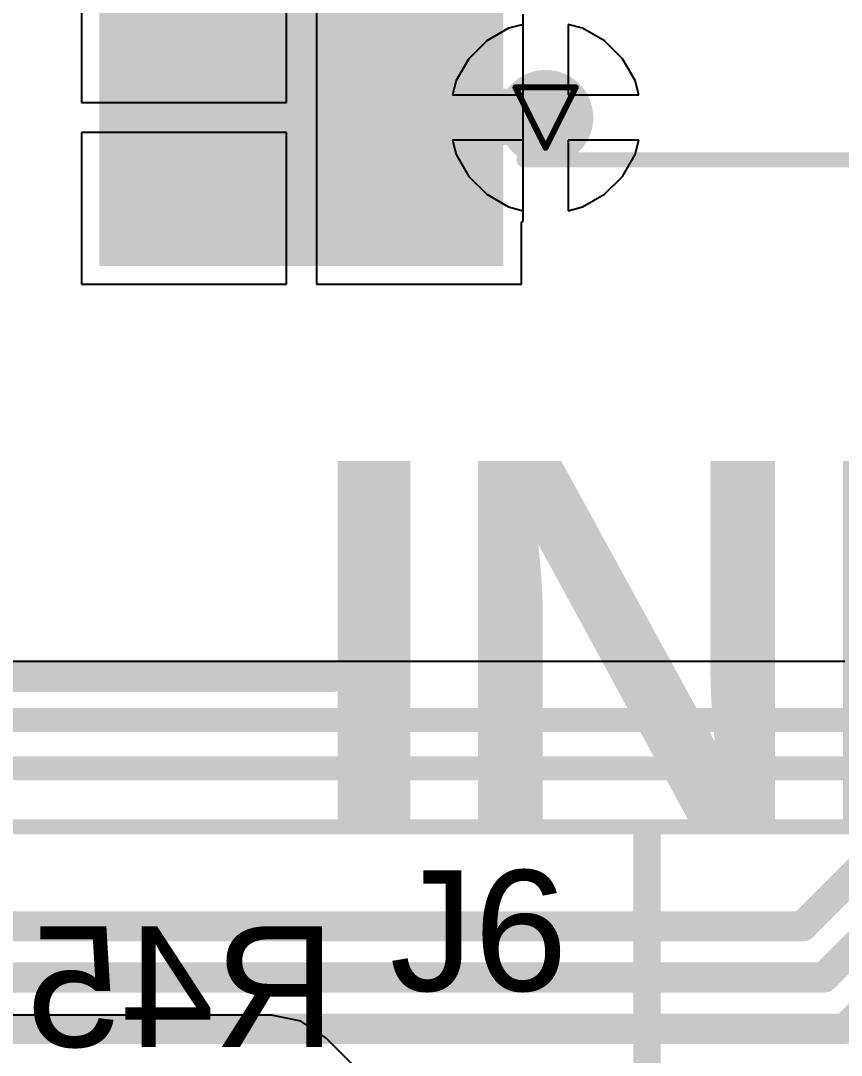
# Model space of a CAD drawing. Header units: inches. Extents: x -21 to 276, y -5 to 220.
# Drawn here: x 51.16 to 58.07, y 5.81 to 14.53 of the extents above; entities that cross this region are included whole.
import ezdxf

# ---------------------------------------------------------------- set-up
doc = ezdxf.new("R2010")
doc.units = ezdxf.units.IN
for name, color, linetype in [('Bottom Layer', 5, 'Continuous'), ('Bottom Overlay', 54, 'Continuous'), ('Bottom Solder', 6, 'Continuous'), ('Drill Drawing', 1, 'Continuous'), ('Ground', 16, 'Continuous'), ('Power + Signal', 76, 'Continuous'), ('Top Layer', 1, 'Continuous'), ('Top Overlay', 2, 'Continuous'), ('Top Paste', 8, 'Continuous'), ('Top Solder', 216, 'Continuous'), ('Via Holes', 16, 'Continuous')]:
    doc.layers.add(name, color=color, linetype=linetype)
doc.styles.add('Arial', font='', dxfattribs={"height": 0.2})
doc.styles.add('Arial_Bold', font='', dxfattribs={"height": 0.2})
doc.styles.get('Arial').set_extended_font_data('Arial')
doc.styles.get('Arial_Bold').set_extended_font_data('Arial', bold=True)

# ---------------------------------------------------------------- blocks, each defined once
blk = doc.blocks.new('91304_99_052R2_133')
at = {"layer": 'Top Layer'}
blk.add_hatch(color=1, dxfattribs=at).paths.add_polyline_path([(15.8, -5.1), (13.5, -5.1), (13.5, -1.9), (15.8, -1.9)])
at = {"layer": 'Top Paste'}
blk.add_hatch(color=8, dxfattribs=at).paths.add_polyline_path([(15.8, -5.1), (13.5, -5.1), (13.5, -1.9), (15.8, -1.9)])
at = {"layer": 'Top Solder'}
blk.add_hatch(color=216, dxfattribs=at).paths.add_polyline_path([(15.9016, -5.2016), (13.3984, -5.2016), (13.3984, -1.7984), (15.9016, -1.7984)])
at = {"layer": 'Top Overlay'}
blk.add_lwpolyline([(15.005, -1.6256, 0.127, 0.127, 0), (15.005, 4.5974, 0.127, 0.127, 0)], format="xyseb", dxfattribs=at)
blk.add_lwpolyline([(14.9733, -1.6256, 0.0635, 0.0635, 1), (15.0368, -1.6256, 0.0635, 0.0635, 1)], format="xyseb", close=True, dxfattribs=at)
blk = doc.blocks.new('DB128L_5_08_3P_BK_S_136')
at = {"layer": 'Top Overlay'}
for points in [[(-7.6708, 5.1308, 0.127, 0.127, 0), (7.6708, 5.1308, 0.127, 0.127, 0)], [(-7.6708, -5.08, 0.127, 0.127, 0), (-7.6708, 5.1308, 0.127, 0.127, 0)]]:
    blk.add_lwpolyline(points, format="xyseb", dxfattribs=at)
blk.add_lwpolyline([(-7.7025, 5.1308, 0.0635, 0.0635, 1), (-7.6391, 5.1308, 0.0635, 0.0635, 1)], format="xyseb", close=True, dxfattribs=at)
blk.add_lwpolyline([(-7.7025, 5.1308, 0.0635, 0.0635, 1), (-7.6391, 5.1308, 0.0635, 0.0635, 1)], format="xyseb", close=True, dxfattribs=at)
blk = doc.blocks.new('DB128L_5_08_3P_BK_S_138')
at = {"layer": 'Top Overlay'}
for points in [[(-7.6708, 5.1308, 0.127, 0.127, 0), (7.6708, 5.1308, 0.127, 0.127, 0)], [(7.6708, -5.08, 0.127, 0.127, 0), (7.6708, 5.1308, 0.127, 0.127, 0)]]:
    blk.add_lwpolyline(points, format="xyseb", dxfattribs=at)
blk.add_lwpolyline([(7.6391, 5.1308, 0.0635, 0.0635, 1), (7.7025, 5.1308, 0.0635, 0.0635, 1)], format="xyseb", close=True, dxfattribs=at)
blk.add_lwpolyline([(7.6391, 5.1308, 0.0635, 0.0635, 1), (7.7025, 5.1308, 0.0635, 0.0635, 1)], format="xyseb", close=True, dxfattribs=at)

msp = doc.modelspace()

# ---------------------------------------------------------------- hatches: boundary and pattern name
at = {"layer": 'Bottom Layer'}
h = msp.add_hatch(color=5, dxfattribs=at)
edge = h.paths.add_edge_path()
edge.add_arc((55.5838, 13.711), 0.3, 0, 360)
at = {"layer": 'Bottom Solder'}
h = msp.add_hatch(color=6, dxfattribs=at)
edge = h.paths.add_edge_path()
edge.add_arc((55.5838, 13.711), 0.4016, 0, 360)
at = {"layer": 'Ground'}
h = msp.add_hatch(color=16, dxfattribs=at)
edge = h.paths.add_edge_path()
edge.add_arc((55.5838, 13.711), 0.3, 0, 360)
at = {"layer": 'Power + Signal'}
h = msp.add_hatch(color=76, dxfattribs=at)
edge = h.paths.add_edge_path()
edge.add_arc((55.5838, 13.711), 0.3, 0, 360)
at = {"layer": 'Top Layer'}
msp.add_hatch(color=1, dxfattribs=at).paths.add_polyline_path([(54.5678, 13.4812), (55.5838, 13.4812), (55.5838, 13.9535), (54.5678, 13.9535)])
h = msp.add_hatch(color=1, dxfattribs=at)
edge = h.paths.add_edge_path()
edge.add_arc((55.5838, 13.711), 0.3, 0, 360)
at = {"layer": 'Top Solder'}
h = msp.add_hatch(color=216, dxfattribs=at)
edge = h.paths.add_edge_path()
edge.add_arc((55.5838, 13.711), 0.4016, 0, 360)
at = {"layer": 'Via Holes'}
h = msp.add_hatch(color=7, dxfattribs=at)
edge = h.paths.add_edge_path()
edge.add_arc((55.5838, 13.711), 0.15, 0, 360)

# ---------------------------------------------------------------- linework, layer by layer
at = {"layer": 'Bottom Layer'}
for p, q in [((55.3933, 14.4965), (55.2719, 14.4639)), ((55.3933, 13.9015), (55.3933, 14.4965)), ((55.8957, 14.4639), (55.7743, 14.4965)), ((55.7743, 14.4965), (55.7743, 13.9015)), ((55.2719, 14.4639), (55.0877, 14.3576)), ((56.0799, 14.3576), (55.8957, 14.4639)), ((55.0877, 14.3576), (54.9372, 14.2071)), ((56.2303, 14.2071), (56.0799, 14.3576)), ((54.9372, 14.2071), (54.8309, 14.0229)), ((56.3367, 14.0229), (56.2303, 14.2071)), ((54.8309, 14.0229), (54.7983, 13.9015)), ((56.3692, 13.9015), (56.3367, 14.0229)), ((54.7983, 13.9015), (55.3933, 13.9015)), ((55.7743, 13.9015), (56.3692, 13.9015)), ((55.3933, 13.5205), (54.7983, 13.5205)), ((54.7983, 13.5205), (54.8309, 13.3991)), ((55.3933, 12.9256), (55.3933, 13.5205)), ((56.3692, 13.5205), (55.7743, 13.5205)), ((55.7743, 13.5205), (55.7743, 12.9256)), ((56.3367, 13.3991), (56.3692, 13.5205)), ((54.8309, 13.3991), (54.9372, 13.2149)), ((56.2303, 13.2149), (56.3367, 13.3991)), ((54.9372, 13.2149), (55.0877, 13.0644)), ((56.0799, 13.0644), (56.2303, 13.2149)), ((55.0877, 13.0644), (55.2719, 12.9581)), ((55.8957, 12.9581), (56.0799, 13.0644)), ((55.2719, 12.9581), (55.3933, 12.9256)), ((55.7743, 12.9256), (55.8957, 12.9581)), ((53.2745, 6.1479), (50.6997, 6.1479)), ((53.5222, 6.0987), (53.2745, 6.1479)), ((53.7323, 5.9583), (53.5222, 6.0987)), ((54.3556, 5.335), (53.7323, 5.9583))]:
    msp.add_line(p, q, dxfattribs=at)
at = {"layer": 'Drill Drawing'}
for points in [[(55.3298, 13.965, 0.0508, 0.0508, 0), (55.8378, 13.965, 0.0508, 0.0508, 0)], [(55.3298, 13.965, 0.0508, 0.0508, 0), (55.5838, 13.457, 0.0508, 0.0508, 0)], [(55.5838, 13.457, 0.0508, 0.0508, 0), (55.8378, 13.965, 0.0508, 0.0508, 0)]]:
    msp.add_lwpolyline(points, format="xyseb", dxfattribs=at)
for points in [[(55.3171, 13.965, 0.0254, 0.0254, 1), (55.3425, 13.965, 0.0254, 0.0254, 1)], [(55.3171, 13.965, 0.0254, 0.0254, 1), (55.3425, 13.965, 0.0254, 0.0254, 1)], [(55.8251, 13.965, 0.0254, 0.0254, 1), (55.8505, 13.965, 0.0254, 0.0254, 1)], [(55.8251, 13.965, 0.0254, 0.0254, 1), (55.8505, 13.965, 0.0254, 0.0254, 1)], [(55.5711, 13.457, 0.0254, 0.0254, 1), (55.5965, 13.457, 0.0254, 0.0254, 1)], [(55.5711, 13.457, 0.0254, 0.0254, 1), (55.5965, 13.457, 0.0254, 0.0254, 1)]]:
    msp.add_lwpolyline(points, format="xyseb", close=True, dxfattribs=at)
at = {"layer": 'Ground'}
for p, q in [((55.3933, 14.4965), (55.2719, 14.4639)), ((55.3933, 13.9015), (55.3933, 14.4965)), ((55.8957, 14.4639), (55.7743, 14.4965)), ((55.7743, 14.4965), (55.7743, 13.9015)), ((55.2719, 14.4639), (55.0877, 14.3576)), ((56.0799, 14.3576), (55.8957, 14.4639)), ((55.0877, 14.3576), (54.9372, 14.2071)), ((56.2303, 14.2071), (56.0799, 14.3576)), ((54.9372, 14.2071), (54.8309, 14.0229)), ((56.3367, 14.0229), (56.2303, 14.2071)), ((54.8309, 14.0229), (54.7983, 13.9015)), ((56.3692, 13.9015), (56.3367, 14.0229)), ((54.7983, 13.9015), (55.3933, 13.9015)), ((55.7743, 13.9015), (56.3692, 13.9015)), ((55.3933, 13.5205), (54.7983, 13.5205)), ((54.7983, 13.5205), (54.8309, 13.3991)), ((55.3933, 12.9256), (55.3933, 13.5205)), ((56.3692, 13.5205), (55.7743, 13.5205)), ((55.7743, 13.5205), (55.7743, 12.9256)), ((56.3367, 13.3991), (56.3692, 13.5205)), ((54.8309, 13.3991), (54.9372, 13.2149)), ((56.2303, 13.2149), (56.3367, 13.3991)), ((54.9372, 13.2149), (55.0877, 13.0644)), ((56.0799, 13.0644), (56.2303, 13.2149)), ((55.0877, 13.0644), (55.2719, 12.9581)), ((55.8957, 12.9581), (56.0799, 13.0644)), ((55.2719, 12.9581), (55.3933, 12.9256)), ((55.7743, 12.9256), (55.8957, 12.9581))]:
    msp.add_line(p, q, dxfattribs=at)
at = {"layer": 'Power + Signal'}
for p, q in [((55.3933, 14.4965), (55.2719, 14.4639)), ((55.3933, 13.9015), (55.3933, 14.4965)), ((55.8957, 14.4639), (55.7743, 14.4965)), ((55.7743, 14.4965), (55.7743, 13.9015)), ((55.2719, 14.4639), (55.0877, 14.3576)), ((56.0799, 14.3576), (55.8957, 14.4639)), ((55.0877, 14.3576), (54.9372, 14.2071)), ((56.2303, 14.2071), (56.0799, 14.3576)), ((54.9372, 14.2071), (54.8309, 14.0229)), ((56.3367, 14.0229), (56.2303, 14.2071)), ((54.8309, 14.0229), (54.7983, 13.9015)), ((56.3692, 13.9015), (56.3367, 14.0229)), ((54.7983, 13.9015), (55.3933, 13.9015)), ((55.7743, 13.9015), (56.3692, 13.9015)), ((55.3933, 13.5205), (54.7983, 13.5205)), ((54.7983, 13.5205), (54.8309, 13.3991)), ((55.3933, 12.9256), (55.3933, 13.5205)), ((56.3692, 13.5205), (55.7743, 13.5205)), ((55.7743, 13.5205), (55.7743, 12.9256)), ((56.3367, 13.3991), (56.3692, 13.5205)), ((54.8309, 13.3991), (54.9372, 13.2149)), ((56.2303, 13.2149), (56.3367, 13.3991)), ((54.9372, 13.2149), (55.0877, 13.0644)), ((56.0799, 13.0644), (56.2303, 13.2149)), ((55.0877, 13.0644), (55.2719, 12.9581)), ((55.8957, 12.9581), (56.0799, 13.0644)), ((55.2719, 12.9581), (55.3933, 12.9256)), ((55.7743, 12.9256), (55.8957, 12.9581))]:
    msp.add_line(p, q, dxfattribs=at)
at = {"layer": 'Top Layer'}
for p, q in [((51.6726, 15.115), (51.6726, 13.838)), ((53.3996, 13.838), (53.3996, 15.115)), ((53.6536, 15.115), (53.6536, 13.711)), ((55.3933, 13.711), (55.3933, 14.5836)), ((55.8957, 14.4639), (55.7743, 14.4965)), ((55.7743, 14.4965), (55.7743, 13.9015)), ((56.0799, 14.3576), (55.8957, 14.4639)), ((56.2303, 14.2071), (56.0799, 14.3576)), ((56.3367, 14.0229), (56.2303, 14.2071)), ((56.3692, 13.9015), (56.3367, 14.0229)), ((55.7743, 13.9015), (56.3692, 13.9015)), ((51.6726, 13.838), (53.3996, 13.838)), ((53.6536, 13.711), (53.6536, 12.307)), ((55.3933, 12.8385), (55.3933, 13.711)), ((53.3996, 13.584), (51.6726, 13.584)), ((51.6726, 13.584), (51.6726, 12.307)), ((53.3996, 12.307), (53.3996, 13.584)), ((56.3692, 13.5205), (55.7743, 13.5205)), ((55.7743, 13.5205), (55.7743, 12.9256)), ((56.3367, 13.3991), (56.3692, 13.5205)), ((56.2303, 13.2149), (56.3367, 13.3991)), ((56.0799, 13.0644), (56.2303, 13.2149)), ((55.8957, 12.9581), (56.0799, 13.0644)), ((55.7743, 12.9256), (55.8957, 12.9581)), ((55.3806, 12.8287), (55.3933, 12.8385)), ((55.3806, 12.307), (55.3806, 12.8287)), ((51.6726, 12.307), (53.3996, 12.307)), ((53.6536, 12.307), (55.3806, 12.307)), ((58.1041, 9.1281), (46.0664, 9.1281))]:
    msp.add_line(p, q, dxfattribs=at)
for points in [[(57.7488, 6.898, 0.254, 0.254, 0), (64.1259, 13.2751, 0.254, 0.254, 0)], [(57.9277, 6.4662, 0.254, 0.254, 0), (64.5577, 13.0962, 0.254, 0.254, 0)], [(58.1065, 6.0344, 0.254, 0.254, 0), (64.9895, 12.9174, 0.254, 0.254, 0)], [(27.9071, 8.636, 0.2032, 0.2032, 0), (58.3079, 8.636, 0.2032, 0.2032, 0)], [(28.0754, 8.2296, 0.2032, 0.2032, 0), (58.4762, 8.2296, 0.2032, 0.2032, 0)], [(50.5758, 6.898, 0.254, 0.254, 0), (57.7488, 6.898, 0.254, 0.254, 0)], [(49.8457, 6.4662, 0.254, 0.254, 0), (56.1952, 6.4662, 0.254, 0.254, 0)], [(56.1952, 6.4662, 0.254, 0.254, 0), (57.9277, 6.4662, 0.254, 0.254, 0)], [(49.0922, 6.0344, 0.254, 0.254, 0), (58.1065, 6.0344, 0.254, 0.254, 0)]]:
    msp.add_lwpolyline(points, format="xyseb", dxfattribs=at)
for points in [[(57.6853, 6.898, 0.127, 0.127, 1), (57.8123, 6.898, 0.127, 0.127, 1)], [(57.6853, 6.898, 0.127, 0.127, 1), (57.8123, 6.898, 0.127, 0.127, 1)], [(56.1317, 6.4662, 0.127, 0.127, 1), (56.2587, 6.4662, 0.127, 0.127, 1)], [(56.1317, 6.4662, 0.127, 0.127, 1), (56.2587, 6.4662, 0.127, 0.127, 1)], [(57.8642, 6.4662, 0.127, 0.127, 1), (57.9912, 6.4662, 0.127, 0.127, 1)], [(57.8642, 6.4662, 0.127, 0.127, 1), (57.9912, 6.4662, 0.127, 0.127, 1)], [(58.043, 6.0344, 0.127, 0.127, 1), (58.17, 6.0344, 0.127, 0.127, 1)], [(58.043, 6.0344, 0.127, 0.127, 1), (58.17, 6.0344, 0.127, 0.127, 1)]]:
    msp.add_lwpolyline(points, format="xyseb", close=True, dxfattribs=at)
at = {"layer": 'Top Overlay'}
msp.add_lwpolyline([(32.5337, 8.9992, 0.254, 0.254, 0), (53.784, 8.9992, 0.254, 0.254, 0)], format="xyseb", dxfattribs=at)
msp.add_lwpolyline([(53.7205, 8.9992, 0.127, 0.127, 1), (53.8475, 8.9992, 0.127, 0.127, 1)], format="xyseb", close=True, dxfattribs=at)

# ---------------------------------------------------------------- block references
at = {"rotation": 270}
msp.add_blockref('91304_99_052R2_133', (57.0266, 28.361), dxfattribs=at)
for name, p in [('DB128L_5_08_3P_BK_S_138', (48.8178, 2.6054)), ('DB128L_5_08_3P_BK_S_136', (64.0578, 2.6054))]:
    msp.add_blockref(name, p)

# ---------------------------------------------------------------- texts
at = {"layer": 'Bottom Overlay', "style": 'Arial', "text_generation_flag": 2}
msp.add_text('R45', height=1.016, dxfattribs=at).set_placement((53.8154, 5.8822))
at = {"layer": 'Top Overlay', "style": 'Arial_Bold'}
msp.add_text('INPUTS', height=3.048, rotation=360, dxfattribs=at).set_placement((53.5464, 7.7711))
at = {"layer": 'Top Overlay', "style": 'Arial'}
msp.add_text('J6', height=1.016, dxfattribs=at).set_placement((54.2698, 6.3543))

doc.saveas('drawing.dxf')
